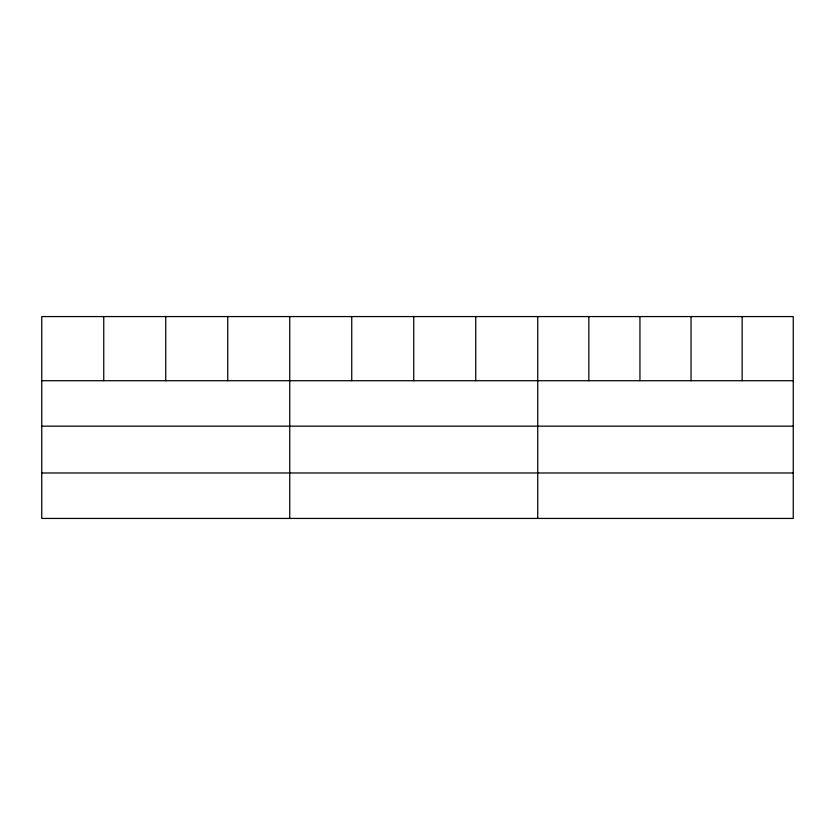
<?xml version="1.0" encoding="UTF-8"?>
<svg xmlns="http://www.w3.org/2000/svg" width="835" height="835" viewBox="0 0 835 835"><rect width="100%" height="100%" fill="white"/><g stroke="black" fill="none" stroke-linecap="round" stroke-linejoin="round"><path stroke-width="1.25" d="M793.25 426.163L793.25 316.569L41.75 316.569L41.75 518.431L793.25 518.431L793.25 426.163L41.75 426.163M41.75 380.718L793.25 380.718M41.75 472.986L793.25 472.986M742.148 316.569L742.148 380.718M691.046 316.569L691.046 380.718M639.944 316.569L639.944 380.718M588.842 316.569L588.842 380.718M537.74 316.569L537.74 518.431M475.741 316.569L475.741 380.718M413.742 316.569L413.742 380.718M351.744 316.569L351.744 380.718M289.745 316.569L289.745 518.431M227.746 316.569L227.746 380.718M165.748 316.569L165.748 380.718M103.749 316.569L103.749 380.718"/></g></svg>
